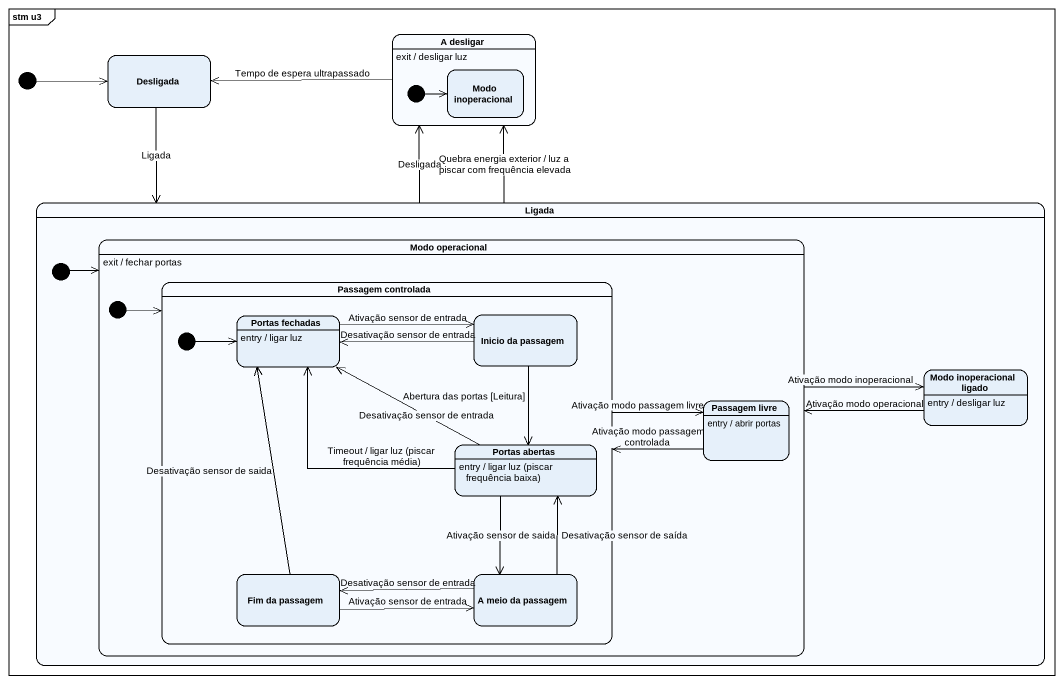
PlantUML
@startuml
mainframe stm u3
hide empty description
state "A desligar" as A_desligar {
  state "Modo inoperacional" as Modo_inoperacional
  [*] -right-> Modo_inoperacional
}
A_desligar : exit / desligar luz
state Desligada
state Ligada {
  state "Modo operacional" as Modo_operacional {
    state "Passagem controlada" as Passagem_controlada {
      state "Portas fechadas" as Portas_fechadas
      Portas_fechadas : entry / ligar luz
      state "Inicio da passagem" as Inicio_da_passagem
      state "Portas abertas" as Portas_abertas
      Portas_abertas : entry / ligar luz (piscar frequência baixa)
      state "Fim da passagem" as Fim_da_passagem
      state "A meio da passagem" as A_meio_da_passagem
      [*] -right-> Portas_fechadas
    }
    state "Passagem livre" as Passagem_livre
    Passagem_livre : entry / abrir portas
    [*] -right-> Passagem_controlada
  }
  Modo_operacional : exit / fechar portas
  state "Modo inoperacional ligado" as Modo_inoperacional_ligado
  Modo_inoperacional_ligado : entry / desligar luz
  [*] -right-> Modo_operacional
}
[*] -right-> Desligada
A_desligar -left-> Desligada : Tempo de espera ultrapassado
Desligada --> Ligada : Ligada
Ligada -up-> A_desligar : Desligada
Ligada -up-> A_desligar : Quebra energia exterior / luz a piscar com frequência elevada
Modo_operacional -right-> Modo_inoperacional_ligado : Ativação modo inoperacional
Passagem_controlada -right-> Passagem_livre : Ativação modo passagem livre
Portas_fechadas -right-> Inicio_da_passagem : Ativação sensor de entrada
Inicio_da_passagem -left-> Portas_fechadas : Desativação sensor de entrada
Inicio_da_passagem --> Portas_abertas : Abertura das portas [Leitura]
Modo_inoperacional_ligado -left-> Modo_operacional : Ativação modo operacional
Passagem_livre -left-> Passagem_controlada : Ativação modo passagem controlada
Portas_abertas -left-> Portas_fechadas : Desativação sensor de entrada
Portas_abertas -left-> Portas_fechadas : Timeout / ligar luz (piscar frequência média)
Portas_abertas --> A_meio_da_passagem : Ativação sensor de saida
Fim_da_passagem -up-> Portas_fechadas : Desativação sensor de saida
Fim_da_passagem -right-> A_meio_da_passagem : Ativação sensor de entrada
A_meio_da_passagem -up-> Portas_abertas : Desativação sensor de saída
A_meio_da_passagem -left-> Fim_da_passagem : Desativação sensor de entrada
@enduml
